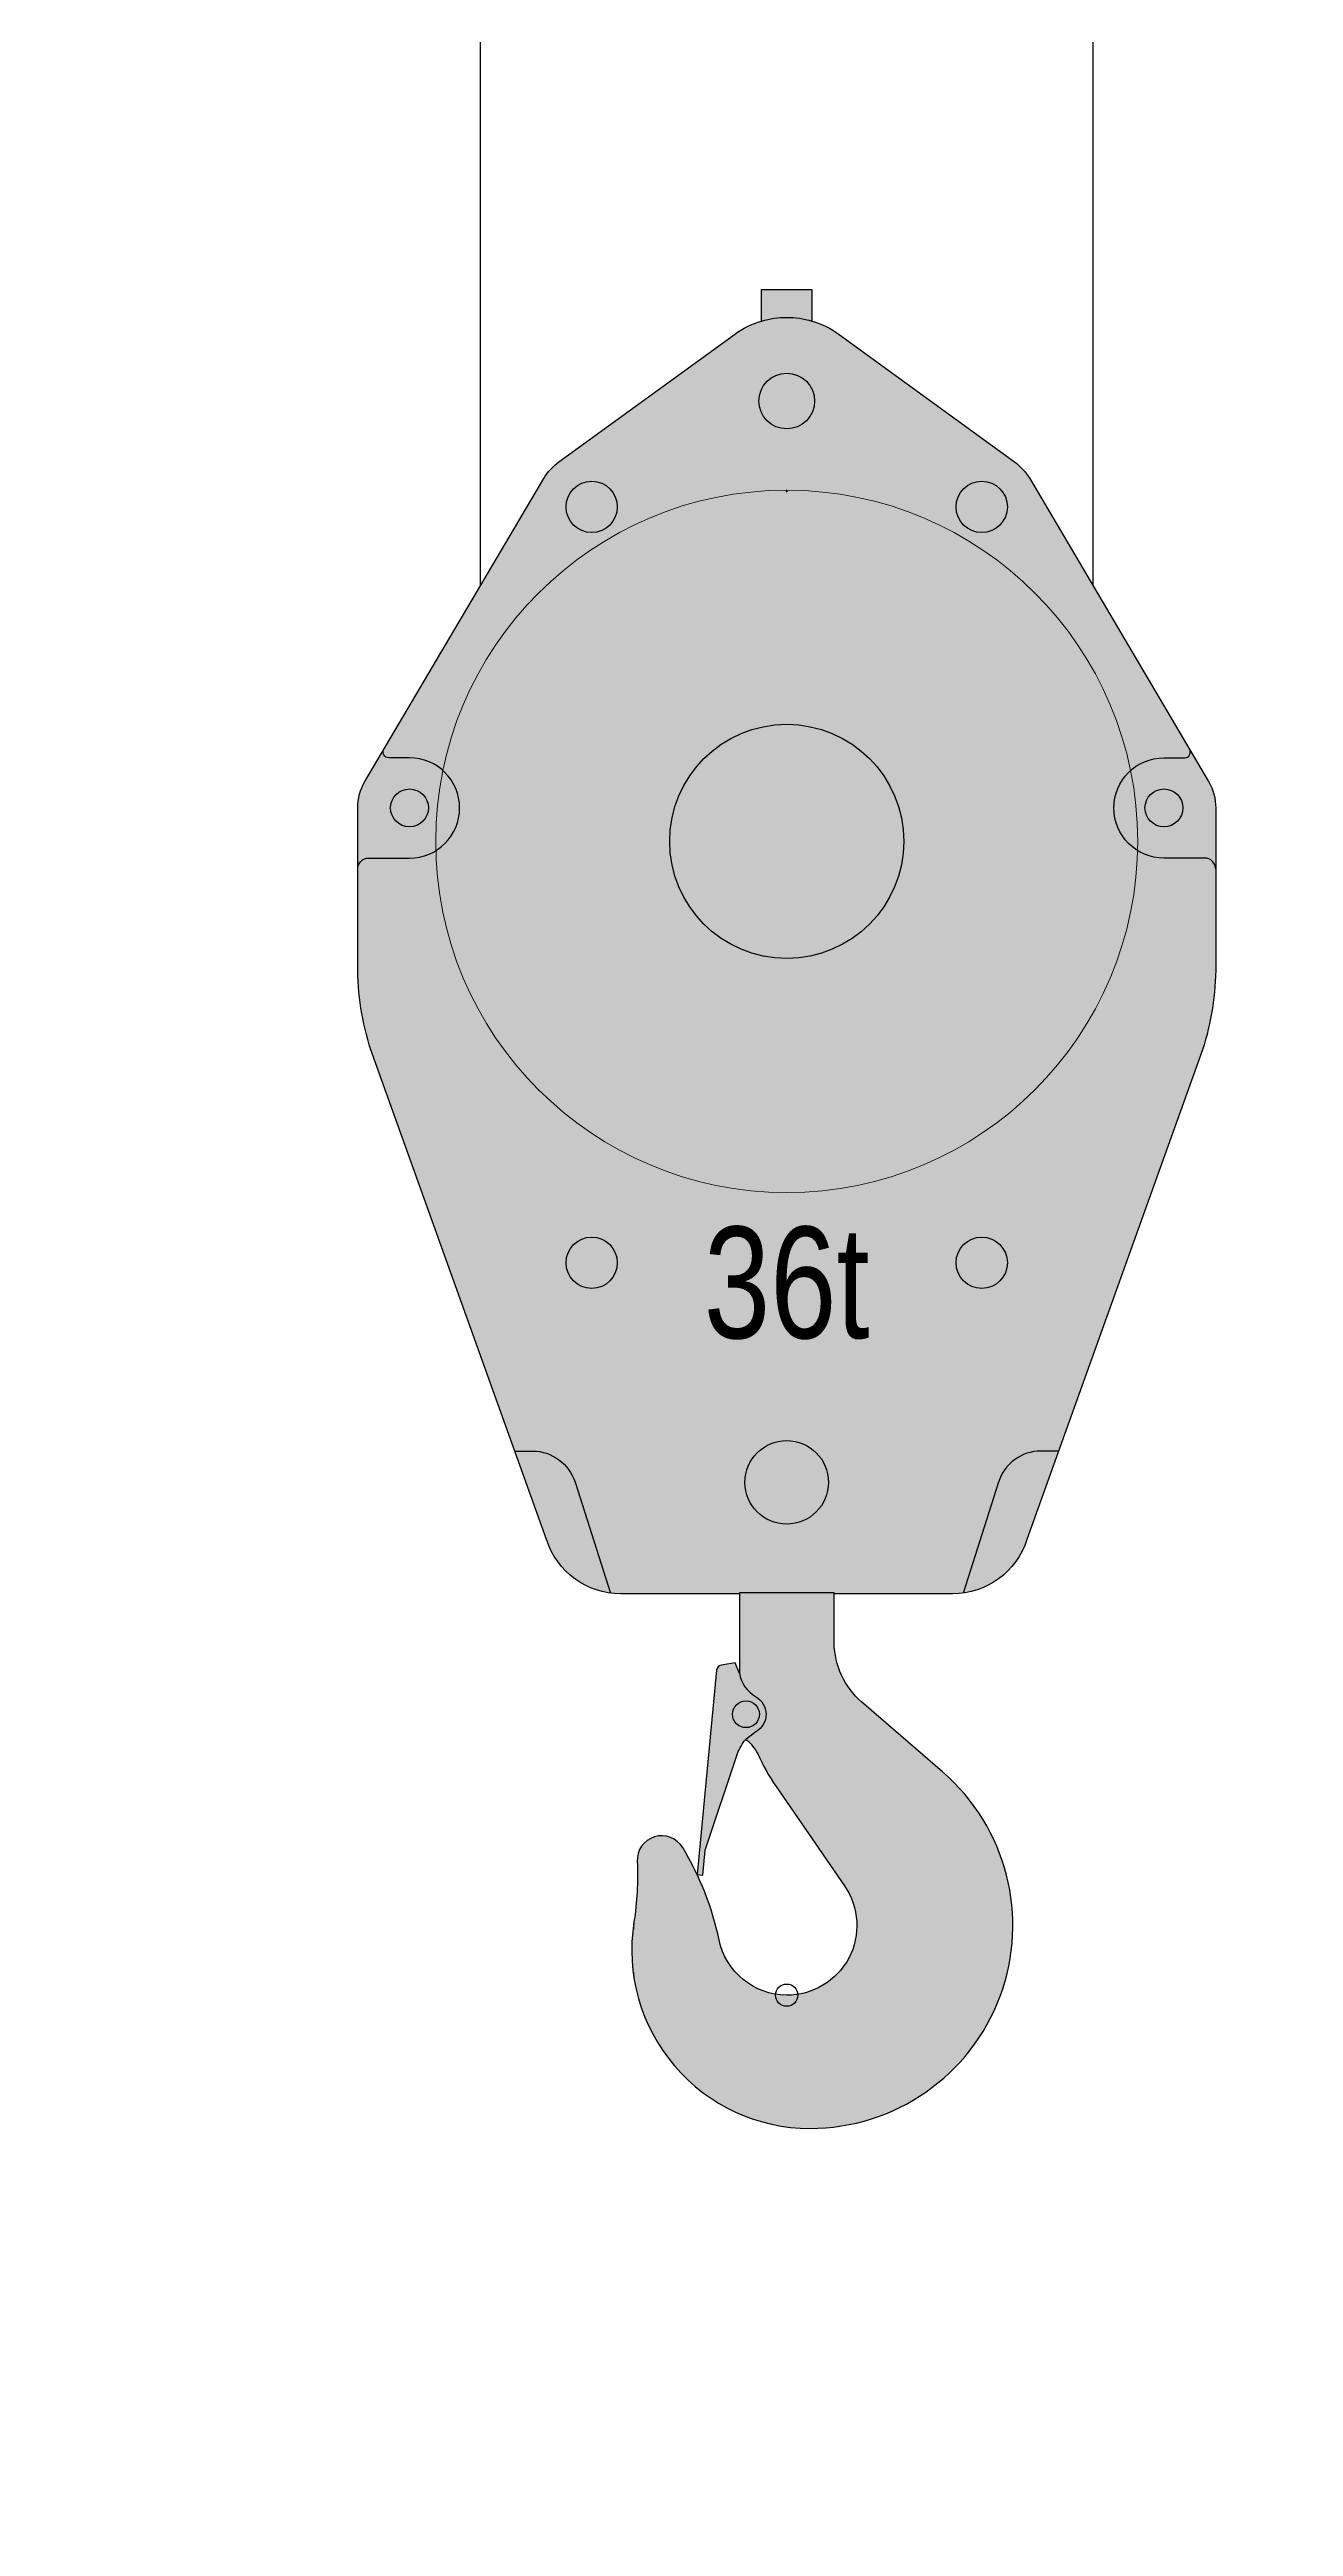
# Model space of a CAD drawing. Header units: millimetres. Extents: x -7937 to 19259, y -19600 to 24975.
# Drawn here: x 7995 to 9111, y 20353 to 22575 of the extents above; entities that cross this region are included whole.
import ezdxf
from ezdxf.enums import TextEntityAlignment as Align

# ---------------------------------------------------------------- set-up
doc = ezdxf.new("R2010")
doc.units = ezdxf.units.MM
doc.set_wipeout_variables(frame=1)
doc.layers.add('Техника. Кран LR 1400-2', color=250, linetype='Continuous')
doc.layers.add('Техника. Кран LR 1400-2 Штриховка', color=7, linetype='Continuous', true_color=0xffd147)
doc.styles.get("Standard").update_dxf_attribs({"font": ''})
doc.styles.get('Standard').set_extended_font_data('Mipgost')

# ---------------------------------------------------------------- blocks, each defined once
blk = doc.blocks.new('LR 1400-2-20230808.14513601')
at = {"color": 0, "linetype": 'ByBlock', "lineweight": -2, "transparency": 16777216}
blk.add_wipeout([(-42.1503719339089, -17.523760943716752), (-41.76642491037839, -20.64263127810284), (-22.23343177214315, -111.11425510169806), (-22.23343177214315, -111.11425510169806), (-21.087728672939733, -113.86588707999266), (-19.182042844098504, -116.15771509650045), (-16.685617226521032, -117.78620312881756), (-13.820158046315868, -118.60672602433922), (-13.820158046315896, -118.60672602433922), (-13.820158046315896, -118.60672602433922), (-6.924550454004645, -119.27765926239627), (9.890754881780595e-12, -119.50161570208911), (6.924550454024427, -119.27765926239627), (13.82015804633582, -118.60672602433922), (13.820158046335706, -118.60672602433922), (13.82015804633565, -118.60672602433922), (16.685617226541126, -117.78620312882646), (19.182042844117433, -116.1577150965116), (21.087728672952437, -113.86588708000119), (22.233431772142183, -111.11425510170329), (22.233431772142183, -111.11425510170329), (41.766417766254506, -20.64263127810284), (42.150371933907905, -17.523760943716752), (42.150371933907905, 361.00000000000136), (-42.1503719339089, 361.00000000000136)], dxfattribs=at)
at = {"layer": 'Техника. Кран LR 1400-2 Штриховка', "true_color": 0xadadad, "transparency": 16777216}
h = blk.add_hatch(color=253, dxfattribs=at)
h.dxf.hatch_style = 1
edge = h.paths.add_edge_path()
edge.add_line((-42.1503719339089, 361), (-42.1503719339089, -17.52376094371721))
edge.add_line((-42.1503719339089, -17.52376094371721), (-41.7664249103691, -20.64263127810409))
edge.add_line((-41.7664249103691, -20.64263127810409), (-22.23343177215429, -111.1142551016987))
edge.add_arc((-12.53027682108223, -108.6884664481231), 10.00178317083647, 194.0362430000199, 262.5902049999552)
edge.add_arc((1.455191522836685e-11, -12.3389113321191), 107.1627043699704, 262.5902554700274, 277.4097445299726)
edge.add_arc((12.53027682115498, -108.6884664482131), 10.00178317074083, 277.4097949998397, 345.9637570003545)
edge.add_line((22.23343177215429, -111.1142551017019), (41.76641776625183, -20.64263127810364))
edge.add_line((41.76641776625183, -20.64263127810409), (42.1503719339089, -17.52376094371721))
edge.add_line((42.1503719339089, -17.52376094371721), (42.1503719339089, 361))
edge.add_line((42.1503719339089, 361), (-42.1503719339089, 361))
at = {"color": 0, "linetype": 'ByBlock', "lineweight": -2, "transparency": 16777216}
blk.add_lwpolyline([(-42.1503719339089, 361), (-42.1503719339089, -17.52376094371721), (-41.7664249103691, -20.64263127810409), (-22.23343177215429, -111.1142551016983, 0.3083756872190127), (-13.82015804632101, -118.6067260243381, 0.06475249231956648), (13.82015804635012, -118.6067260243381, 0.308375687221781), (22.23343177215429, -111.1142551017019), (41.76641776625183, -20.64263127810409), (42.1503719339089, -17.52376094371721), (42.1503719339089, 361)], format="xyb", close=True, dxfattribs=at)
blk.add_lwpolyline([(-41.81131862851907, -14.59031652516569), (-9.738079013332026, 122.3029681044936, -0.7927862986664279), (9.73807186918566, 122.3029681044936), (41.81131862857728, -14.59031652516569)], format="xyb", dxfattribs=at)
at = {"layer": 'Defpoints', "color": 0, "linetype": 'ByBlock', "lineweight": -2, "transparency": 16777216}
blk.add_circle((0, 0), 10, dxfattribs=at)
blk = doc.blocks.new('LR 1400-2-20241215.180446')
at = {"color": 0, "linetype": 'ByBlock', "lineweight": -2, "transparency": 16777216}
blk.add_wipeout([(22.49999999999997, 466.77076000007173), (22.49999999999997, 466.77076000007173), (28.991619211141057, 464.56196031984473), (35.27024057929725, 461.80536282924845), (41.28973571432769, 458.52121996859614), (47.00588000006965, 454.73366000017245), (204.37868000008154, 340.4585400001956), (204.37868000008154, 340.4585400001956), (208.35802173485877, 337.24570366558487), (211.98833991950625, 333.64316735995885), (215.2316508382311, 329.68862411963187), (218.05401999992307, 325.42345000006003), (378.5402300008571, 53.643810000183066), (378.5402300008571, 53.643810000183066), (381.3283495263969, 48.11028416613908), (383.3559963029017, 42.25518662686113), (384.58716680856423, 36.18248230088625), (384.9999999999999, 29.999999999999773), (384.9999999999999, 29.999999999999773), (384.9999999999999, -111.09488999974587), (384.9999999999999, -111.09488999974587), (384.25556274304176, -130.37349762980375), (382.0266823155315, -149.53729138321114), (378.32663283940565, -168.47214107518084), (373.1774500000754, -187.0652799998063), (215.54264000011597, -626.2717100000011), (215.54264000011597, -626.2717100000011), (205.6501647342053, -645.9154881259813), (190.15053869716934, -661.5199964060084), (170.5739207965506, -671.5447217150913), (148.85296000004735, -675.0000000000001), (148.85296000004737, -675.0000000000001), (-148.85296000004752, -675.0000000000001), (-148.85296000004752, -675.0000000000001), (-170.57392079655085, -671.544721715091), (-190.15053869716957, -661.5199964060082), (-205.6501647342056, -645.9154881259811), (-215.54264000011614, -626.2717100000011), (-215.54264000011614, -626.2717100000011), (-373.17745000007574, -187.0652799998063), (-373.17745000007574, -187.0652799998063), (-378.32663283940576, -168.47214107518084), (-382.0266823155316, -149.53729138321114), (-384.2555627430421, -130.37349762980375), (-385, -111.09488999974587), (-385, -111.09488999974587), (-385, 29.999999999999773), (-385, 29.999999999999773), (-384.58716680856435, 36.18248230088625), (-383.3559963029019, 42.25518662686113), (-381.328349526397, 48.11028416613908), (-378.5402300008574, 53.64381000018284), (-378.5402300008574, 53.643810000183066), (-218.0540199999233, 325.42345000006003), (-218.0540199999233, 325.42345000006003), (-215.2316508382312, 329.68862411963187), (-211.98833991950642, 333.64316735995885), (-208.35802173485894, 337.24570366558487), (-204.37868000008172, 340.4585400001956), (-204.37868000008172, 340.4585400001956), (-47.005880000069766, 454.73366000017245), (-47.005880000069766, 454.73366000017245), (-41.28973571432783, 458.52121996859614), (-35.27024057929739, 461.80536282924845), (-28.99161921114117, 464.56196031984473), (-22.500000000000085, 466.77076000007173), (-22.500000000000085, 466.77076000007173), (-22.500000000000085, 495.00000000005775), (22.49999999999997, 495.00000000005775)], dxfattribs=at)
at = {"layer": 'Техника. Кран LR 1400-2 Штриховка', "transparency": 16777216}
h = blk.add_hatch(color=256, dxfattribs=at)
h.dxf.hatch_style = 1
edge = h.paths.add_edge_path()
edge.add_line((22.5, 495.0000000000582), (22.5, 466.7707600000722))
edge.add_arc((8.483809537551679e-05, 390.0001768471701), 79.99980387431938, 54.01496827759303, 73.66519936855019, ccw=False)
edge.add_line((47.00588000006974, 454.7336600001727), (204.3786800000817, 340.4585400001961))
edge.add_arc((174.999870367625, 299.9998770842645), 50.00017860333202, 30.56194702940678, 54.014953139430986, ccw=False)
edge.add_line((218.0540199999232, 325.4234500000603), (378.5402300008573, 53.64381000018329))
edge.add_arc((338.5000360507551, 30.00000498239263), 46.49996394924521, -6.1391460235427076e-06, 30.561925556729193, ccw=False)
edge.add_line((385, 30), (385, -111.0948899997456))
edge.add_arc((135.0001811605904, -111.0949040108629), 249.99981883941, -17.6908984058972, 3.2111138921209204e-06, ccw=False)
edge.add_line((373.1774500000756, -187.0652799998061), (215.5426400001161, -626.2717100000009))
edge.add_arc((148.8529656607448, -605.000017342949), 69.99998265705119, 269.99999536665507, 342.3091211516029, ccw=False)
edge.add_line((148.8529600000475, -675), (-148.8529600000475, -675))
edge.add_arc((-148.8529656607448, -605.000017342949), 69.99998265705119, 197.6908788483971, 270.00000463334493, ccw=False)
edge.add_line((-215.5426400001161, -626.2717100000009), (-373.1774500000756, -187.0652799998061))
edge.add_arc((-135.0001811605904, -111.0949040108629), 249.99981883941, 179.9999967888862, 197.6908984058972, ccw=False)
edge.add_line((-385, -111.0948899997456), (-385, 30))
edge.add_arc((-338.5000360507551, 30.00000498239263), 46.49996394924521, 149.4380744432708, 180.000006139146, ccw=False)
edge.add_line((-378.5402300008573, 53.64381000018329), (-218.0540199999232, 325.4234500000603))
edge.add_arc((-174.999870367625, 299.9998770842645), 50.00017860333202, 125.98504686056901, 149.4380529705932, ccw=False)
edge.add_line((-204.3786800000817, 340.4585400001961), (-47.00588000006974, 454.7336600001727))
edge.add_arc((-8.483809537551679e-05, 390.0001768471701), 79.99980387431938, 106.3348006314497, 125.985031722407, ccw=False)
edge.add_line((-22.5, 466.7707600000722), (-22.5, 495.0000000000582))
edge.add_line((-22.5, 495.0000000000582), (22.5, 495.0000000000582))
at = {"color": 0, "linetype": 'ByBlock', "lineweight": -2, "transparency": 16777216}
blk.add_lwpolyline([(22.5, 495.0000000000582), (22.5, 466.7707600000722, -0.08595103127277474), (47.00588000006974, 454.7336600001727), (204.3786800000817, 340.4585400001961, -0.1026917590113485), (218.0540199999232, 325.4234500000603), (378.5402300008573, 53.64381000018329, -0.1341476946787306), (385, 30), (385, -111.0948899997456, -0.07734480013835501), (373.1774500000756, -187.0652799998061), (215.5426400001161, -626.2717100000009, -0.3264115649076887), (148.8529600000475, -675), (-148.8529600000475, -675, -0.3264115649076887), (-215.5426400001161, -626.2717100000009), (-373.1774500000756, -187.0652799998061, -0.07734480013835501), (-385, -111.0948899997456), (-385, 30, -0.1341476946787306), (-378.5402300008573, 53.64381000018329), (-218.0540199999232, 325.4234500000603, -0.1026917590113485), (-204.3786800000817, 340.4585400001961), (-47.00588000006974, 454.7336600001727, -0.08595103127277474), (-22.5, 466.7707600000722), (-22.5, 495.0000000000582)], format="xyb", close=True, dxfattribs=at)
for points in [[(-22.5, 466.7707600000722, -0.1435217185890224), (22.5, 466.7707626644114)], [(-385, -25, -0.4142135623786358), (-375, -15), (-338.5, -15, 0.9999999999999999), (-338.5, 75), (-357.1702100001276, 75.0000000000291, -0.5806239346485983), (-361.4756114932243, 82.54234497679863)], [(385, -25, 0.4142135623786358), (375, -15), (338.5, -15, -0.9999999999999999), (338.5, 75), (357.1702100001276, 75.0000000000291, 0.5806239346485983), (361.4756114932243, 82.54234497679863)], [(-244.0178137870244, -546.9333999999144), (-228.090210000053, -546.9333999993687, -0.3264114460339195), (-189.9818200001027, -574.7781299998169), (-158.2150900000706, -674.3711099997454)], [(244.0178137870244, -546.9333999999144), (228.090210000053, -546.9333999993687, 0.3264114460339195), (189.9818200001027, -574.7781299998169), (158.2150900000706, -674.3711099997454)]]:
    blk.add_lwpolyline(points, format="xyb", dxfattribs=at)
for centre, radius in [((0, 395.0000000000582), 25.00000000014552), ((-175, 300.0000000000582), 23.00000000000358), ((175, 300.0000000000582), 23.00000000000358), ((0, 0), 105), ((-338.5, 30), 16.99999999935244), ((338.5, 30), 16.99999999935244), ((-175, -378), 22.9999999999991), ((175, -378), 22.9999999999991), ((0, -575), 37.5)]:
    blk.add_circle(centre, radius, dxfattribs=at)
at = {"color": 0, "linetype": 'ByBlock', "lineweight": 5, "transparency": 16777216}
blk.add_circle((0, 0), 315, dxfattribs=at)
at = {"layer": 'Defpoints', "color": 0, "linetype": 'ByBlock', "lineweight": -2, "transparency": 16777216, "insert": (0, -396.3960108037063), "char_height": 100, "attachment_point": 5}
blk.add_mtext_dynamic_manual_height_columns('\\A1;{\\W0.8;36t}', width=706.8834519474185, gutter_width=1, heights=[0], dxfattribs=at)
blk = doc.blocks.new('LR 1400-2-20241215.180838')
at = {"color": 0, "linetype": 'ByBlock', "lineweight": -2, "transparency": 16777216}
blk.add_blockref('LR 1400-2-20230808.14513601', (0, 0), dxfattribs=at)
blk.add_blockref('LR 1400-2-20241215.180446', (0, 1035), dxfattribs=at)
blk = doc.blocks.new('LR 1400-2-20230808.144752')
at = {"color": 0, "lineweight": -2, "transparency": 16777216}
blk.add_wipeout([(-25.964100190101874, 216.54489177622247), (-22.34288463785191, 208.91131720762382), (-18.376911336005605, 201.45104117122594), (-14.074452298198707, 194.17962390921957), (-9.444481361903058, 187.11223175232965), (-9.444481361902888, 187.11223175232954), (51.933819061496195, 97.9328952930191), (51.933819061496195, 97.9328952930191), (62.687650398941, 68.21241595088429), (57.52519084242337, 37.030677832431365), (37.76664472271631, 12.361838459735282), (8.464897756684252, 0.5145009740764408), (8.526512829121202e-13, -1.1368683772161603e-13), (8.526512829121202e-13, -1.1368683772161603e-13), (-20.7636631714214, 3.708453519298473), (-39.11137319402576, 14.112485080548936), (-52.953511612401314, 30.027180798897007), (-60.713598971305146, 49.64001792113049), (-60.7135989713052, 49.64001792113049), (-60.7135989713052, 49.64001792113049), (-66.22728053058529, 71.2895056778649), (-73.54488557462503, 92.39764772982187), (-82.6144066488132, 112.8144249473703), (-93.37138513550502, 132.39473184749284), (-93.37138513550502, 132.39473184749284), (-104.3435347680616, 141.55173129145294), (-118.62655142784024, 142.03561296333191), (-130.19327634261015, 133.64218808894725), (-134.16277369911586, 119.91332079726624), (-134.16277369911586, 119.91332079726624), (-133.8408924195624, 106.26531538907147), (-134.22229875016274, 92.6188437428466), (-135.3059804683295, 79.0101225276128), (-137.08906156749254, 65.47526822569841), (-137.08906156749254, 65.47526822569841), (-136.949141616681, 14.651708724696505), (-120.87717384242018, -33.563907312098536), (-90.49482844659394, -74.30659826634502), (-48.867700438089, -103.4654046840995), (-0.1959894458219651, -118.09818729813986), (20.949399762592122, -119.50161570208911), (20.94939976259218, -119.50161570208911), (74.57060499149185, -111.42334048022008), (123.43173490646458, -87.90564152406819), (163.19527681405344, -51.036238006741485), (190.33133142496382, -4.0881100258121705), (202.43096997455228, 48.77105122112175), (198.42008026184396, 102.84881878296301), (178.65471801193576, 153.34458727785693), (144.8894990063077, 195.77573345919427), (139.89051928962633, 200.2554533929541), (67.20281532928578, 263.0148961843987), (67.20281532928578, 263.0148961843987), (56.99839481414628, 274.0296320736451), (49.27953007100896, 286.9088297131258), (44.37675106866996, 301.1009882104747), (42.50000000000094, 315.99838429790896), (42.50000000000094, 315.99838429790907), (42.50000000000094, 361), (-42.49999999999909, 361), (-42.49999999999909, 288.6449275953381), (-46.22293031219897, 298.1226298844158), (-58.77388326638817, 296.0083772952603), (-58.77388326638817, 296.0083772952603), (-60.314673285891274, 295.4797378708754), (-61.60376820466621, 294.4838825522655), (-62.504343821892235, 293.1265111650348), (-62.92081327479394, 291.551694756683), (-62.92081327479394, 291.551694756683), (-80.37677798618955, 108.18813817605042), (-75.39928210039488, 107.7142872421282), (-73.284353013898, 129.93024182432055), (-44.07637298950334, 216.77494135802044), (-44.07637298950334, 216.77494135802044), (-42.71459864228842, 220.21156027005907), (-40.99796109123878, 223.48538592785474), (-38.94560929359369, 226.5598990629736), (-36.58043707268183, 229.40080372253942), (-36.58043707268183, 229.40080372253942), (-36.58043707268183, 229.40080372253942), (-33.47773085974586, 226.58196250358912), (-30.657491299856588, 223.48052727352558), (-28.145340148222374, 220.1246744381367)], dxfattribs=at)
at = {"layer": 'Техника. Кран LR 1400-2 Штриховка', "linetype": 'ByBlock', "lineweight": -2, "true_color": 0xadadad, "transparency": 16777216}
h = blk.add_hatch(color=253, dxfattribs=at)
h.dxf.hatch_style = 1
edge = h.paths.add_edge_path()
edge.add_line((-42.5, 361), (-42.5, 288.6449275953382))
edge.add_line((-42.5, 288.6449275953382), (-46.22293031220033, 298.1226298844158))
edge.add_line((-46.22293031220033, 298.1226298844158), (-58.77388326638902, 296.0083772952603))
edge.add_arc((-57.94331738917416, 291.0778438228592), 4.999999999886157, 99.56190719183259, 174.5619071931308)
edge.add_line((-62.92081327479536, 291.551694756683), (-80.37677798619006, 108.1881381760504))
edge.add_line((-80.37677798619006, 108.1881381760504), (-75.3992821003958, 107.7142872421282))
edge.add_line((-75.3992821003958, 107.7142872421282), (-73.284353013898, 129.9302418243205))
edge.add_line((-73.284353013898, 129.9302418243205), (-44.07637298950431, 216.7749413580204))
edge.add_arc((-10.90234413809966, 205.6177100776942), 35.00000000109311, 137.1940917851416, 161.4109581918176, ccw=False)
edge.add_arc((-64.56941926254382, 195.4762555351202), 43.98020115625824, 28.623256954659382, 50.476132746514, ccw=False)
edge.add_arc((142.949399769658, 291.9983843016652), 185.0000000079536, 204.0702680001736, 214.5379639997184)
edge.add_line((-9.444481361902945, 187.1122317523295), (51.93381906149625, 97.9328952930191))
edge.add_arc((0.4493997625906836, 62.49838429797212), 62.500000000029, -90.4119829054647, 34.53796399989301, ccw=False)
edge.add_arc((0.4493997625909714, 62.49838429797369), 62.50000000003057, 191.8724620000598, 269.5880170945351, ccw=False)
edge.add_arc((-320.0447320839917, -4.879460665165951), 265.0000191449636, 11.87246226733595, 31.19924804016844)
edge.add_arc((-112.1895482372944, 120.9983842979071), 21.99999999991959, 31.19924900017514, 182.8270359999709)
edge.add_arc((-398.840261231804, 106.8432382019719), 264.999998991819, -8.980920013448781, 2.8270359066859783, ccw=False)
edge.add_arc((20.94939959038085, 40.49838412462121), 159.9999998267103, 171.019081255358, 270.0000000616686)
edge.add_arc((20.94939976258883, 62.49838429791301), 182.0000000000021, 270.0000000000011, 409.1922769999632)
edge.add_line((139.8905192896254, 200.2554533929542), (67.20281532928493, 263.0148961843988))
edge.add_arc((115.0435665893556, 317.5703981991546), 72.56059730466652, 181.2414011550357, 228.7518640929646, ccw=False)
edge.add_line((42.5, 315.9983842979091), (42.5, 361))
edge.add_line((42.5, 361), (-42.5, 361))
at = {"color": 0, "lineweight": -2, "transparency": 16777216}
blk.add_lwpolyline([(-42.5, 361), (-42.5, 288.6449275953382), (-46.22293031220033, 298.1226298844158), (-58.77388326638902, 296.0083772952603, 0.3394542588696924), (-62.92081327479536, 291.551694756683), (-80.37677798619006, 108.1881381760504), (-75.3992821003958, 107.7142872421282), (-73.284353013898, 129.9302418243205), (-44.07637298950431, 216.7749413580204, -0.1060610421396182), (-36.58043707268189, 229.4008037225394, -0.09564118579878518), (-25.96410019010182, 216.5448917762224, 0.0457057268664869), (-9.444481361902945, 187.1122317523295, 1.110223024625157e-16), (51.93381906149625, 97.9328952930191, -0.606516118689921), (0, 0, -0.3527224233594414), (-60.71359897130606, 49.64001792113049, 0.08452948026362328), (-93.37138513550599, 132.3947318474929, 0.7786734994905259), (-134.1627736991159, 119.9133207972664, -0.05156756411505291), (-137.0890615674925, 65.47526822569853, 0.460905366454365), (20.94939976259229, -119.5016157020891, 0.6949681309516557), (139.8905192896254, 200.2554533929542, 1.110223024625157e-16), (67.20281532928493, 263.0148961843988, -0.2103250575612289), (42.5, 315.9983842979091, 1.110223024625157e-16), (42.5, 361)], format="xyb", close=True, dxfattribs=at)
blk.add_lwpolyline([(-42.5, 288.6449275953382, 0.2159670027948828), (-27.89203675940371, 267.7790458334384, -0.590838228468934), (-27.83987195989903, 236.2464572174395), (-36.58043707268189, 229.4008037225394)], format="xyb", dxfattribs=at)
blk.add_circle((-36.55060023740771, 251.9983842979091), 11.99999999993679, dxfattribs=at)
at = {"layer": 'Defpoints', "color": 0, "linetype": 'ByBlock', "lineweight": -2, "transparency": 16777216}
blk.add_circle((0, 0), 10, dxfattribs=at)
blk = doc.blocks.new('LR 1400-2-20241215.180829')
at = {"color": 0, "linetype": 'ByBlock', "lineweight": -2, "transparency": 16777216}
blk.add_blockref('LR 1400-2-20241215.180446', (0, 1035), dxfattribs=at)
blk.add_blockref('LR 1400-2-20230808.144752', (0, 0), dxfattribs=at)
blk = doc.blocks.new('LR 1400-2-20241110.1103450000')
at = {"color": 0, "lineweight": -2, "transparency": 16777216}
blk.add_wipeout([(-18.840458740271103, 157.1325433600577), (-16.21277814659517, 151.5933548017236), (-13.334929277912522, 146.17991771645296), (-10.212914596486954, 140.90352315992817), (-6.85324583249178, 135.77517635190162), (-6.853245832491709, 135.7751763519015), (37.68499459209974, 71.06353232247346), (37.68499459209974, 71.06353232247346), (45.48835053856102, 49.49731355553166), (41.74228941721465, 26.870754338410336), (27.404797641629337, 8.97018212644491), (6.142425724661763, 0.37333989250151944), (-6.821210263296962e-13, -1.8758328224066645e-12), (-6.821210263296962e-13, -1.8758328224066645e-12), (-15.066839844778912, 2.690983512193611), (-28.38057962887872, 10.240512512891598), (-38.42491915303168, 21.78877206550999), (-44.055909814593406, 36.02053229889333), (-44.05590981459345, 36.02053229889333), (-44.05590981459345, 36.02053229889333), (-48.05682989901855, 51.73015742906546), (-53.36673992480016, 67.04696319171063), (-59.94790146481725, 81.86209046206153), (-67.75354109278905, 96.07024562910311), (-67.75354109278905, 96.07024562910311), (-75.71531642606462, 102.71488453225959), (-86.07957261421987, 103.06600598871137), (-94.47279255718752, 96.97544348596455), (-97.35319860312342, 87.01329745102652), (-97.35319860312342, 87.01329745102652), (-97.11963029448614, 77.10982762548252), (-97.39639206101529, 67.20747075124058), (-98.18274939861666, 57.33250690938985), (-99.47661537638487, 47.51114348205283), (-99.47661537638487, 47.51114348205283), (-99.37508456881199, 10.631792039043376), (-87.71270291457137, -24.355144458922865), (-65.66621100182991, -53.91946528155162), (-35.46011173484473, -75.07811453983197), (-0.14221679320809244, -85.69617313137385), (15.201616808233169, -86.71454984175213), (15.201616808233204, -86.71454984175213), (54.111037790353464, -80.85267094374245), (89.5663817239341, -63.78740645911458), (118.42019776961845, -37.033678401503494), (138.1110676063274, -2.96647554519933), (146.89098831209498, 35.38997968438662), (143.98054652552145, 74.63069825560751), (129.63810872758668, 111.27219308580186), (105.13688546646918, 142.06171604553083), (101.509451031769, 145.31235742967328), (48.76471205129717, 190.85280303792507), (48.76471205129717, 190.85280303792507), (41.36002780357799, 198.8454804477676), (35.75894971305973, 208.19107648066688), (32.20132187963131, 218.48940280998096), (30.000000000006906, 229.29947418806637), (30.000000000006906, 229.29947418806637), (30.000000000006906, 262.000000000001), (-30.000000000000867, 262.000000000001), (-30.000000000000867, 209.45084979379578), (-33.540974076712985, 216.32820189236753), (-42.648384291322074, 214.79402630450426), (-42.648384291322074, 214.79402630450426), (-43.76643539177719, 214.41042705821116), (-44.701847728489994, 213.6877996263272), (-45.35533687830113, 212.7028434973222), (-45.65754167209441, 211.560101659638), (-45.65754167209445, 211.560101659638), (-58.32419988511549, 78.50509505696232), (-54.71235486912954, 78.16125225462235), (-53.177688391146575, 94.28192551566099), (-31.98335704489739, 157.2994753785889), (-31.98335704489739, 157.2994753785889), (-30.995205974210876, 159.7932061970742), (-29.749553757659996, 162.1688085394211), (-28.260295548018917, 164.39978274782857), (-26.544043903807932, 166.4612424799858), (-26.544043903807932, 166.4612424799858), (-26.544043903807932, 166.4612424799858), (-24.292611812574407, 164.41579275162388), (-22.246147399144547, 162.165282929993), (-20.42324270477232, 159.73015880011224)], dxfattribs=at)
at = {"layer": 'Техника. Кран LR 1400-2 Штриховка', "linetype": 'ByBlock', "lineweight": -2, "true_color": 0xadadad, "transparency": 16777216}
h = blk.add_hatch(color=253, dxfattribs=at)
h.dxf.hatch_style = 1
edge = h.paths.add_edge_path()
edge.add_line((-30, 262.0000000000036), (-30, 209.4508497937968))
edge.add_line((-30, 209.4508497937968), (-33.54097407671361, 216.328201892371))
edge.add_line((-33.54097407671361, 216.328201892371), (-42.64838429132215, 214.7940263045057))
edge.add_arc((-42.04569665623785, 211.2162588573701), 3.628174787859473, 99.5619071918142, 174.5619071931124)
edge.add_line((-45.65754167209525, 211.5601016596411), (-58.32419988511538, 78.50509505696391))
edge.add_line((-58.32419988511538, 78.50509505696391), (-54.71235486913065, 78.16125225462383))
edge.add_line((-54.71235486913065, 78.16125225462383), (-53.17768839114433, 94.28192551566099))
edge.add_line((-53.17768839114433, 94.28192551566099), (-31.98335704489728, 157.2994753785897))
edge.add_arc((-7.911122026260273, 149.2033983316833), 25.39722351639863, 137.1940917851452, 161.4109581918212, ccw=False)
edge.add_arc((-46.85382780810323, 141.8444043947966), 31.91357140076488, 28.623256954651993, 50.476132746506494, ccw=False)
edge.add_arc((103.7290816391505, 211.8842352086576), 134.2424671596374, 204.0702680001733, 214.5379639997181)
edge.add_line((-6.853245832491666, 135.7751763519045), (37.68499459209852, 71.0635323224742))
edge.add_arc((0.3261001776663761, 45.35101243941244), 45.35218484930515, -90.41198290546339, 34.53796399989409, ccw=False)
edge.add_arc((0.3261001776700141, 45.35101243941244), 45.3521848493054, 191.8724620000578, 269.58801709453314, ccw=False)
edge.add_arc((-232.2356455922054, -3.540707232834393), 192.2932776532252, 11.87246226733906, 31.19924804017155)
edge.add_arc((-81.40865807704904, 87.80065745829415), 15.96396906689048, 31.19924900017488, 182.8270359999707)
edge.add_arc((-289.4124360435526, 77.52918862131264), 192.2932630293965, -8.980920013449293, 2.8270359066855235, ccw=False)
edge.add_arc((15.20161668327273, 29.38704324667196), 116.1015930884259, 171.0190812553579, 270.0000000616686)
edge.add_arc((15.20161680823367, 45.35101243936879), 132.0655622811227, 270.0000000000006, 409.1922769999626)
edge.add_line((101.5094510317722, 145.3123574296769), (48.76471205129928, 190.8528030379275))
edge.add_arc((83.4664207140595, 231.5922999653812), 53.51556029807695, 182.4555374790629, 229.5758016955305, ccw=False)
edge.add_line((30.00000000000728, 229.2994741880684), (30.00000000000728, 262.0000000000036))
edge.add_line((30.00000000000728, 262.0000000000036), (-30, 262.0000000000036))
at = {"color": 0, "lineweight": -2, "transparency": 16777216}
blk.add_lwpolyline([(-30, 262.0000000000036), (-30, 209.4508497937968), (-33.54097407671361, 216.328201892371), (-42.64838429132215, 214.7940263045057, 0.3394542588696924), (-45.65754167209525, 211.5601016596411), (-58.32419988511538, 78.50509505696391), (-54.71235486913065, 78.16125225462383), (-53.17768839114433, 94.28192551566099), (-31.98335704489728, 157.2994753785897, -0.1060610421396182), (-26.5440439038066, 166.4612424799889, -0.09564118579878518), (-18.84045874026924, 157.1325433600578, 0.0457057268664869), (-6.853245832491666, 135.7751763519045, 1.110223024625157e-16), (37.68499459209852, 71.0635323224742, -0.606516118689921), (0, 0, -0.3527224233594414), (-44.05590981458954, 36.02053229889498, 0.08452948026362328), (-67.75354109278851, 96.07024562910374, 0.7786734994905259), (-97.35319860312302, 87.01329745102703, -0.05156756411505291), (-99.47661537638487, 47.51114348205374, 0.460905366454365), (15.20161680823367, -86.71454984175216, 0.6949681309516557), (101.5094510317722, 145.3123574296769, 1.110223024625157e-16), (48.76471205129928, 190.8528030379275, -0.2085478134997335), (30.00000000000728, 229.2994741880684, 1.110223024625157e-16), (30.00000000000728, 262.0000000000036)], format="xyb", close=True, dxfattribs=at)
blk.add_lwpolyline([(-30, 209.4508497937968, 0.2215815242170649), (-20.23943691096792, 194.3098365664518, -0.590838228468934), (-20.20158430889569, 171.4286879634237), (-26.5440439038066, 166.4612424799889)], format="xyb", dxfattribs=at)
blk.add_circle((-26.52239325310802, 182.8588369024001), 8.70761949101691, dxfattribs=at)
at = {"layer": 'Defpoints', "color": 0, "linetype": 'ByBlock', "lineweight": -2, "transparency": 16777216}
blk.add_circle((0, 0), 10, dxfattribs=at)
blk = doc.blocks.new('LR 1400-2-20241110.1115090000')
at = {"color": 0, "linetype": 'ByBlock', "lineweight": -2, "transparency": 16777216}
blk.add_wipeout([(-72.27537711952749, 20.031721399587923), (-50.17354456277417, 55.74599022359121), (-12.337288431135448, 73.97831651347997), (29.36794135250625, 69.01104274474437), (61.86338472800077, 42.401905971260476), (72.27537711952027, 20.031721399587923), (100.00000000000006, -80), (100.00000000000006, -90), (120.00000000000006, -90), (120.00000000000006, -110), (140.00000000000009, -109.99999999999613), (140.00000000000009, -109.99999999999613), (182.09517756015856, -118.37325142375698), (217.78174593051764, -142.2182540694787), (241.6267485762392, -177.90482243983774), (250.00000000000006, -219.99999999999636), (250.0000000000001, -219.99999999999636), (250.0000000000001, -562.5), (247.0000000000001, -562.5), (247.0000000000001, -647.5), (250.0000000000001, -647.5), (250.0000000000001, -990.0000000000001), (250.0000000000001, -990.0000000000001), (241.62674857623702, -1032.0951775601593), (217.78174593051347, -1067.7817459305186), (182.09517756015254, -1091.6267485762398), (139.99999999999272, -1100), (139.99999999999284, -1100), (85, -1100), (85, -1115), (-85, -1115), (-85, -1100), (-139.99999999999272, -1100), (-139.99999999999272, -1100), (-182.09517756015248, -1091.6267485762398), (-217.78174593051335, -1067.7817459305186), (-241.626748576237, -1032.0951775601593), (-250, -989.9999999999998), (-250, -990.0000000000001), (-250, -647.5), (-246.9999999999999, -647.5), (-246.9999999999999, -562.5), (-250, -562.5), (-250, -219.99999999999636), (-250, -219.99999999999636), (-241.62674857623904, -177.90482243983774), (-217.78174593051745, -142.2182540694787), (-182.0951775601584, -118.37325142375698), (-140, -109.99999999999613), (-140, -109.99999999999613), (-119.99999999999994, -110), (-119.99999999999994, -90), (-100.00000000000006, -90), (-100.00000000000006, -80)], dxfattribs=at)
at = {"layer": 'Техника. Кран LR 1400-2 Штриховка', "true_color": 0xadadad, "transparency": 16777216}
h = blk.add_hatch(color=253, dxfattribs=at)
h.dxf.hatch_style = 1
edge = h.paths.add_edge_path()
edge.add_arc((0, 1.455191522836685e-11), 74.99999999999716, 15.491155333717472, 164.5088446662825, ccw=False)
edge.add_line((72.27537711952027, 20.0317213995877), (100, -80))
edge.add_line((100, -80), (100, -90))
edge.add_line((100, -90), (120, -90))
edge.add_line((120, -90), (120, -110))
edge.add_line((120, -110), (140, -109.9999999999964))
edge.add_arc((139.9999999999854, -220), 110.0000000000091, 4.774847184307873e-12, 89.99999999999528, ccw=False)
edge.add_line((250, -220), (250, -562.5000000000036))
edge.add_line((250, -562.5), (247, -562.5))
edge.add_line((247, -562.5), (247, -647.5))
edge.add_line((247, -647.5), (250, -647.5))
edge.add_line((250, -647.5), (250, -990))
edge.add_arc((139.9999999999854, -989.9999999999854), 110.0000000000146, 270.00000000000375, 359.99999999999244, ccw=False)
edge.add_line((139.9999999999927, -1100), (85, -1100))
edge.add_line((85, -1100), (85, -1115))
edge.add_line((85, -1115), (-85, -1115))
edge.add_line((-85, -1115), (-85, -1100))
edge.add_line((-85, -1100), (-139.9999999999927, -1100))
edge.add_arc((-139.9999999999854, -989.9999999999854), 110.0000000000146, 180.0000000000076, 269.99999999999625, ccw=False)
edge.add_line((-250, -990), (-250, -647.5))
edge.add_line((-250, -647.5), (-247, -647.5))
edge.add_line((-247, -647.5), (-247, -562.5))
edge.add_line((-247, -562.5), (-250, -562.5))
edge.add_line((-250, -562.5), (-250, -219.9999999999964))
edge.add_arc((-139.9999999999854, -220), 110.0000000000091, 90.00000000000472, 179.9999999999953, ccw=False)
edge.add_line((-140, -110), (-120, -110.0000000000036))
edge.add_line((-120, -110), (-120, -90))
edge.add_line((-120, -90), (-100, -90))
edge.add_line((-100, -90), (-100, -80))
edge.add_line((-100, -80), (-72.27537711952755, 20.0317213995877))
at = {"color": 0, "linetype": 'ByBlock', "lineweight": -2, "transparency": 16777216}
blk.add_lwpolyline([(-72.27537711952755, 20.0317213995877, -0.76053949202534), (72.27537711952027, 20.0317213995877), (100, -80), (100, -90), (120, -90), (120, -110), (140, -110, -0.4142135623730466), (250, -220), (250, -562.5), (247, -562.5), (247, -647.5), (250, -647.5), (250, -990, -0.414213562373037), (139.9999999999927, -1100), (85, -1100), (85, -1115), (-85, -1115), (-85, -1100), (-139.9999999999927, -1100, -0.414213562373037), (-250, -990), (-250, -647.5), (-247, -647.5), (-247, -562.5), (-250, -562.5), (-250, -220, -0.4142135623730466), (-140, -110), (-120, -110), (-120, -90), (-100, -90), (-100, -80)], format="xyb", close=True, dxfattribs=at)
for points in [[(-247, -562.5), (247, -562.5)], [(247, -647.5), (-247, -647.5)], [(-120, -110), (120, -110)], [(100, -90), (-100, -90)], [(-85, -1100), (85, -1100)]]:
    blk.add_lwpolyline(points, dxfattribs=at)
blk.add_circle((0, 0), 32.50000000000364, dxfattribs=at)
at = {"layer": 'Defpoints', "color": 0, "linetype": 'ByBlock', "lineweight": -2, "transparency": 16777216, "insert": (0, -729.8496526443778), "char_height": 100, "attachment_point": 5}
blk.add_mtext_dynamic_manual_height_columns('\\A1;{\\W0.8;12t}', width=706.8834519474185, gutter_width=1, heights=[0], dxfattribs=at)
blk = doc.blocks.new('LR 1400-2-0R-20241110.11293')
at = {"color": 0, "linetype": 'ByBlock', "lineweight": -2, "transparency": 16777216}
blk.add_blockref('LR 1400-2-20241110.1103450000', (0, 0), dxfattribs=at)
blk.add_blockref('LR 1400-2-20241110.1115090000', (0, 1377), dxfattribs=at)
blk = doc.blocks.new('LR 1400-2-20241110.110548010000')
at = {"color": 0, "linetype": 'ByBlock', "lineweight": -2, "transparency": 16777216}
blk.add_wipeout([(-30, -14.133087273684964), (-29.72673050846788, -16.352904222830716), (-15.82436696431975, -80.74495084494777), (-15.82436696431975, -80.74495084494777), (-15.008927114107024, -82.70339048762213), (-13.652579062066764, -84.33457041179969), (-11.875779354466658, -85.49362639939724), (-9.836324624600849, -86.07762330704426), (-9.836324624600877, -86.07762330704426), (-4.928462172192496, -86.5551516470857), (1.0885514711844735e-11, -86.71454984175224), (4.928462172214324, -86.5551516470857), (9.836324624622677, -86.07762330704426), (9.836324624622677, -86.07762330704426), (9.83632462462262, -86.07762330704426), (11.875779354487491, -85.4936263994019), (13.652579062085039, -84.33457041180463), (15.008927114118848, -82.70339048762466), (15.824366964319779, -80.74495084494777), (15.824366964319779, -80.74495084494777), (29.72672542373037, -16.352904222830716), (30, -14.133087273684964), (30, 261.99999999999847), (-30, 261.99999999999847)], dxfattribs=at)
at = {"layer": 'Техника. Кран LR 1400-2 Штриховка', "true_color": 0xadadad, "transparency": 16777216}
h = blk.add_hatch(color=253, dxfattribs=at)
h.dxf.hatch_style = 1
edge = h.paths.add_edge_path()
edge.add_line((-30, 262), (-30, -14.13308727368349))
edge.add_line((-30, -14.13308727368349), (-29.72673050846788, -16.35290422282924))
edge.add_line((-29.72673050846788, -16.35290422282924), (-15.82436696431978, -80.74495084494629))
edge.add_arc((-8.918267796590953, -79.0184261129325), 7.118644067853234, 194.0362430000508, 262.5902049999861)
edge.add_arc((1.091393642127514e-11, -10.44283541560435), 76.27171442614727, 262.5902554700274, 277.4097445299726)
edge.add_arc((8.918267796641885, -79.01842611299799), 7.118644067785946, 277.4097949998279, 345.9637570003427)
edge.add_line((15.82436696431978, -80.74495084494629), (29.72672542373039, -16.35290422282924))
edge.add_line((29.72672542373039, -16.35290422282924), (30, -14.13308727368349))
edge.add_line((30, -14.13308727368349), (30, 262))
edge.add_line((30, 262), (-30, 262))
at = {"color": 0, "linetype": 'ByBlock', "lineweight": -2, "transparency": 16777216}
blk.add_lwpolyline([(-30, 262), (-30, -14.13308727368349), (-29.72673050846788, -16.35290422282924), (-15.82436696431978, -80.74495084494629, 0.3083756872190127), (-9.83632462460082, -86.07762330704281, 0.06475249231956648), (9.836324624622648, -86.07762330704281, 0.308375687221781), (15.82436696431978, -80.74495084494629), (29.72672542373039, -16.35290422282924), (30, -14.13308727368349), (30, 262)], format="xyb", close=True, dxfattribs=at)
blk.add_lwpolyline([(-29.75868305082258, -12.04524490079712), (-6.930955932206416, 98.26986164103437, -0.7927862986664279), (6.930950847447093, 98.26986164103437), (29.75868305086624, -12.04524490079712)], format="xyb", dxfattribs=at)
at = {"layer": 'Defpoints', "color": 0, "linetype": 'ByBlock', "lineweight": -2, "transparency": 16777216}
blk.add_circle((0, 0), 10, dxfattribs=at)
blk = doc.blocks.new('LR 1400-2-0R-20241110.112943')
at = {"color": 0, "linetype": 'ByBlock', "lineweight": -2, "transparency": 16777216}
blk.add_blockref('LR 1400-2-20241110.110548010000', (0, 0), dxfattribs=at)
blk.add_blockref('LR 1400-2-20241110.1115090000', (0, 1377), dxfattribs=at)
blk = doc.blocks.new('*U258')
at = {"color": 0, "linetype": 'ByBlock', "lineweight": -2, "transparency": 16777216}
blk.add_lwpolyline([(8381.294362025415, 24029.68169082939), (8381.294362025415, 21864.68169082939), (8931.294362025415, 21864.68169082939), (8931.294362025415, 24029.68169082939)], close=True, dxfattribs=at)
at = {"layer": 'Defpoints', "color": 0, "linetype": 'ByBlock', "lineweight": -2, "transparency": 16777216, "width": 0.8}
blk.add_attdef('МАРКА', text='', height=250, dxfattribs=at).set_placement((-2374.264051186935, 2508.569947770928), align=Align.MIDDLE_CENTER)
at = {"color": 0, "linetype": 'ByBlock', "lineweight": -2, "transparency": 16777216, "xscale": 0.001, "yscale": 0.001, "zscale": 0.001}
blk.add_blockref('LR 1400-2-20241215.180838', (8656.294362025415, 22178.33169082939), dxfattribs=at)
at = {"color": 0, "linetype": 'ByBlock', "lineweight": -2, "transparency": 16777216}
blk.add_blockref('LR 1400-2-20241215.180829', (8656.294362025415, 20829.68169082939), dxfattribs=at)
at = {"color": 0, "linetype": 'ByBlock', "lineweight": -2, "transparency": 16777216, "xscale": 0.001, "yscale": 0.001, "zscale": 0.001}
blk.add_blockref('LR 1400-2-0R-20241110.11293', (8656.294362025415, 22178.33169082939), dxfattribs=at)
blk.add_blockref('LR 1400-2-0R-20241110.112943', (8656.294362025415, 22178.33169082939), dxfattribs=at)

msp = doc.modelspace()

# ---------------------------------------------------------------- block references
at = {"layer": 'Техника. Кран LR 1400-2', "transparency": 33554687}
msp.add_blockref('*U258', (0, 0), dxfattribs=at)

doc.saveas('drawing.dxf')
